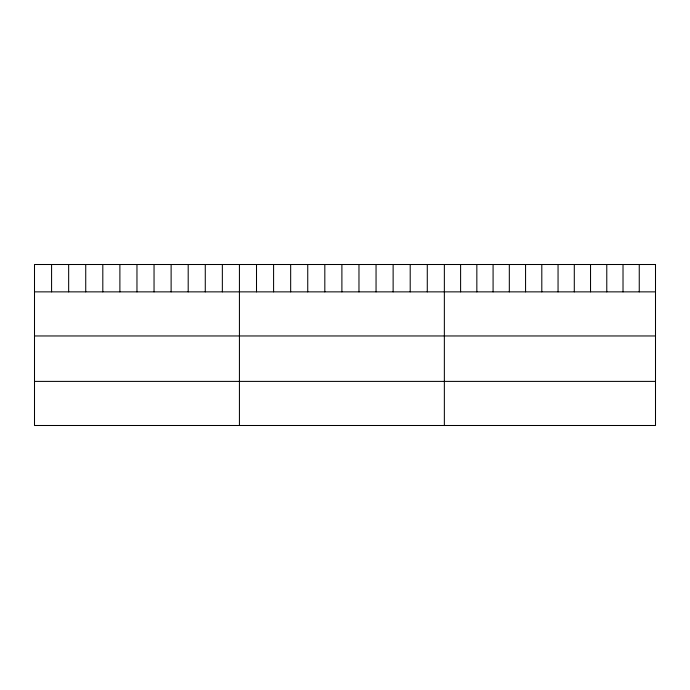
<?xml version="1.0" encoding="UTF-8"?>
<svg xmlns="http://www.w3.org/2000/svg" width="690" height="690" viewBox="0 0 690 690"><rect width="100%" height="100%" fill="white"/><g stroke="black" fill="none" stroke-linecap="round" stroke-linejoin="round"><path stroke-width="1.03" d="M34.5 291.861L655.5 291.861M34.5 335.961L655.5 335.961M34.5 381.398L655.5 381.398M639.259 264.503L639.259 291.861M623.018 264.503L623.018 291.861M606.777 264.503L606.777 291.861M590.536 264.503L590.536 291.861M574.296 264.503L574.296 291.861M558.055 264.503L558.055 291.861M541.805 264.503L541.805 291.861M525.564 264.503L525.564 291.861M509.324 264.503L509.324 291.861M493.083 264.503L493.083 291.861M476.842 264.503L476.842 291.861M460.601 264.503L460.601 291.861M444.36 264.503L444.36 425.497M427.283 264.503L427.283 291.861M410.205 264.503L410.205 291.861M393.128 264.503L393.128 291.861M376.05 264.503L376.05 291.861M358.973 264.503L358.973 291.861M341.895 264.503L341.895 291.861M324.818 264.503L324.818 291.861M307.74 264.503L307.74 291.861M290.663 264.503L290.663 291.861M273.585 264.503L273.585 291.861M256.507 264.503L256.507 291.861M239.43 264.503L239.43 425.497M222.353 264.503L222.353 291.861M205.275 264.503L205.275 291.861M188.197 264.503L188.197 291.861M171.12 264.503L171.12 291.861M154.042 264.503L154.042 291.861M136.965 264.503L136.965 291.861M119.888 264.503L119.888 291.861M102.81 264.503L102.81 291.861M85.733 264.503L85.733 291.861M68.655 264.503L68.655 291.861M51.578 264.503L51.578 291.861M655.5 264.503L34.5 264.503L34.5 425.497L655.5 425.497L655.5 264.503"/></g></svg>
